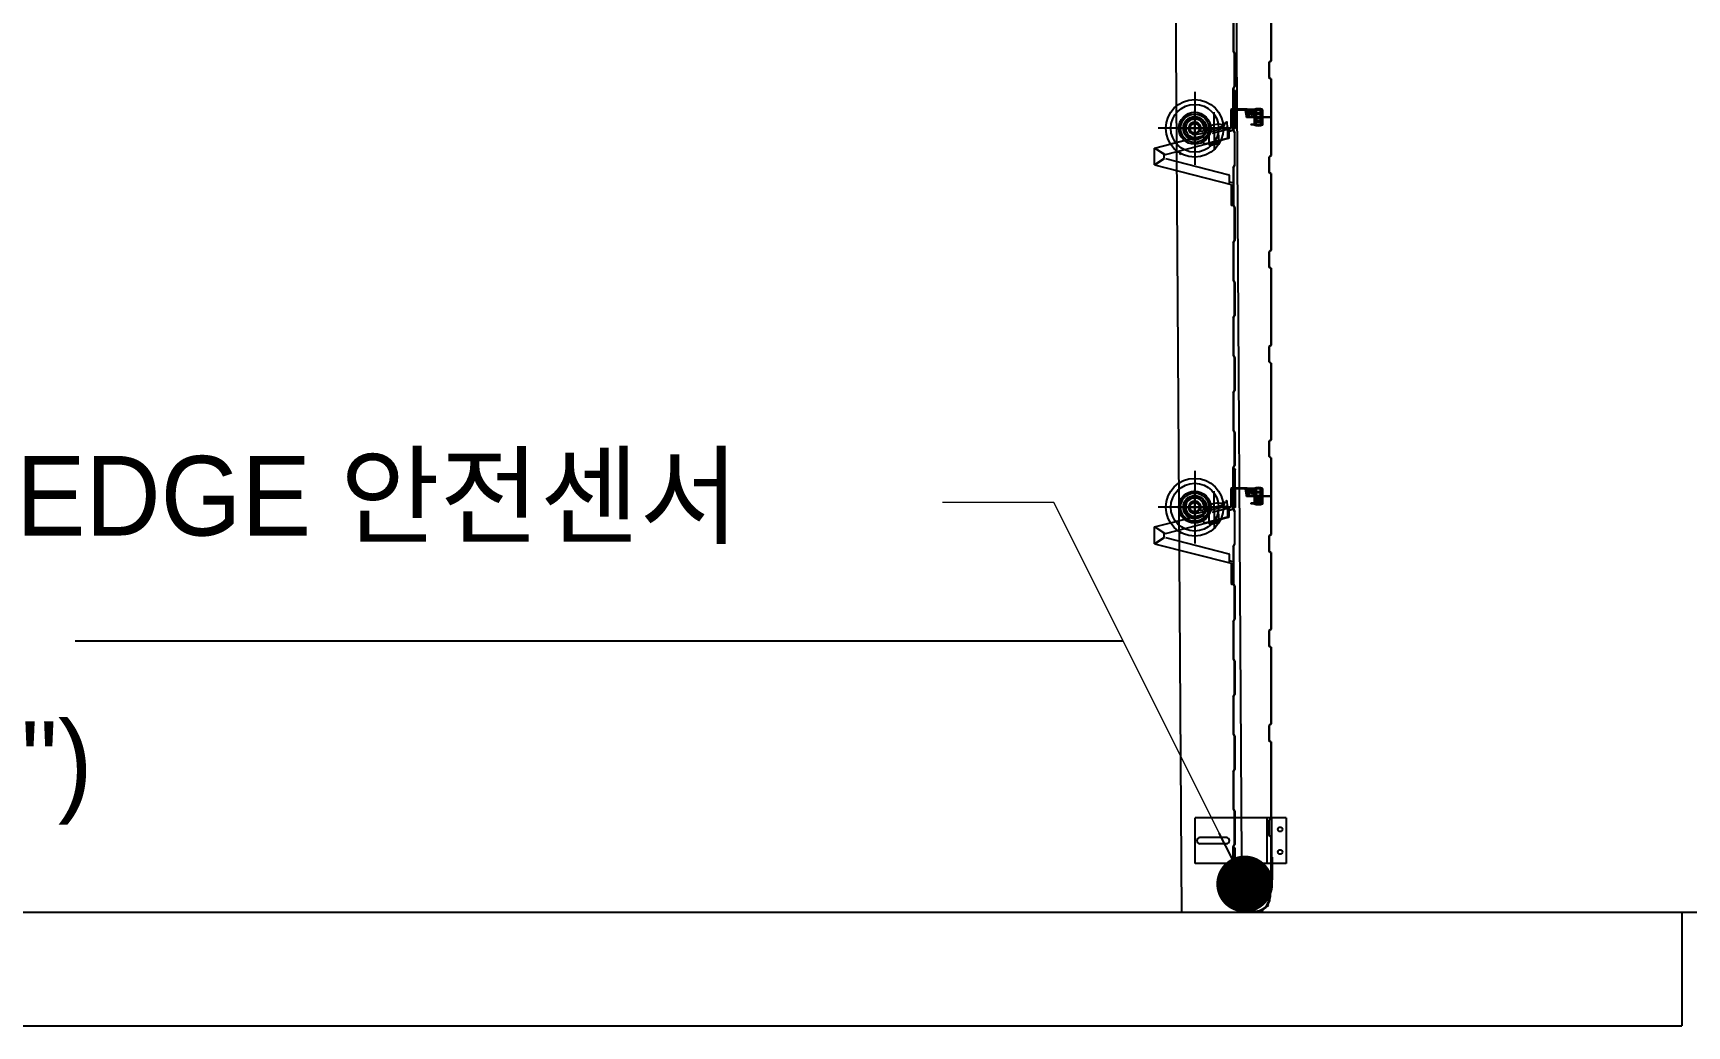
# Model space of a CAD drawing. Header units: millimetres. Extents: x 1448 to 104164, y -19509 to -89.
# Drawn here: x 66429 to 68612, y -10763 to -9453 of the extents above; entities that cross this region are included whole.
import ezdxf

# ---------------------------------------------------------------- set-up
doc = ezdxf.new("R2010")
doc.units = ezdxf.units.MM
doc.header["$LTSCALE"] = 60
doc.header["$MEASUREMENT"] = 0
doc.header["$PDSIZE"] = -10
for name, pattern in [('CEN', [62, 60, -1, 0, -1]), ('CONTIN', [0]), ('HID', [2.5, 1.5, -1])]:
    doc.linetypes.add(name, pattern=pattern)
doc.layers.get('0').update_dxf_attribs({"linetype": 'CONTINUOUS'})
doc.layers.get('Defpoints').update_dxf_attribs({"color": 171, "linetype": 'CONTINUOUS'})
for name, color, linetype in [('(주)하나기공-TEXT', 3, 'CONTINUOUS'), ('1', 1, 'CONTIN'), ('cen', 14, 'CONTINUOUS'), ('CON', 2, 'CONTINUOUS'), ('FIN', 6, 'CONTINUOUS'), ('PANEL', 9, 'CONTINUOUS'), ('WID', 7, 'CONTINUOUS')]:
    doc.layers.add(name, color=color, linetype=linetype)
doc.styles.add('0T-OUT', font='H2GTRE.TTF')
doc.dimstyles.new('MAIN', dxfattribs={"dimtxt": 1.5, "dimasz": 0.5, "dimexe": 1, "dimexo": 2, "dimgap": 1, "dimtad": 1, "dimdec": 0, "dimdsep": 46, "dimlunit": 6, "dimtxsty": '0T-OUT', "dimblk": 'DOT', "dimcen": 2.5, "dimdle": 2, "dimclrd": 256, "dimclre": 256, "dimclrt": 3, "dimadec": 0, "dimazin": 0, "dimtfac": 1, "dimtdec": 0, "dimtix": 1, "dimtmove": 2, "dimatfit": 3, "dimldrblk": 'DOT', "dimfxl": 1, "dimtvp": 1, "dimtolj": 1, "dimtzin": 0, "dimlwd": 0, "dimlwe": 0, "dimarcsym": 0})

# ---------------------------------------------------------------- blocks, each defined once
blk = doc.blocks.new('*X27')
at = {"color": 0}
for p, q in [((112.4, 374.8), (114.5, 376.8)), ((112.4, 374.9), (114.3, 376.8)), ((112.4, 375.1), (114.1, 376.8)), ((112.4, 375.2), (113.9, 376.8)), ((112.4, 375.4), (113.8, 376.8)), ((112.4, 375.6), (113.6, 376.8)), ((112.4, 375.8), (113.4, 376.8)), ((112.4, 376), (113.2, 376.8)), ((112.4, 376.1), (113.1, 376.8)), ((112.4, 376.3), (112.9, 376.8)), ((112.4, 376.5), (112.7, 376.8)), ((112.4, 376.7), (112.5, 376.8)), ((114.4, 374.8), (112.4, 376.8)), ((114.2, 374.8), (112.4, 376.6)), ((114, 374.8), (112.4, 376.4)), ((113.9, 374.8), (112.4, 376.2)), ((113.7, 374.8), (112.4, 376.1)), ((113.5, 374.8), (112.4, 375.9)), ((113.3, 374.8), (112.4, 375.7)), ((113.2, 374.8), (112.4, 375.5)), ((113, 374.8), (112.4, 375.3)), ((112.8, 374.8), (112.4, 375.2)), ((112.6, 374.8), (112.4, 375)), ((112.4, 374.8), (112.4, 374.8)), ((114.6, 374.8), (112.5, 376.8)), ((112.6, 374.8), (114.6, 376.8)), ((114.7, 374.8), (112.7, 376.8)), ((112.8, 374.8), (114.8, 376.8)), ((112.9, 374.8), (115, 376.8)), ((114.9, 374.8), (112.9, 376.8)), ((115.1, 374.8), (113, 376.8)), ((113.1, 374.8), (115.2, 376.8)), ((115.3, 374.8), (113.2, 376.8)), ((113.3, 374.8), (115.3, 376.8)), ((115.4, 374.8), (113.4, 376.8)), ((113.5, 374.8), (115.5, 376.8)), ((115.6, 374.8), (113.6, 376.8)), ((113.7, 374.8), (115.7, 376.8)), ((113.8, 374.8), (115.9, 376.8)), ((115.8, 374.8), (113.8, 376.8)), ((116, 374.8), (113.9, 376.8)), ((114, 374.8), (116.1, 376.8)), ((116.2, 374.8), (114.1, 376.8)), ((114.2, 374.8), (116.2, 376.8)), ((116.3, 374.8), (114.3, 376.8)), ((114.4, 374.8), (116.4, 376.8)), ((114.5, 374.8), (116.6, 376.8)), ((116.5, 374.8), (114.5, 376.8)), ((116.7, 374.8), (114.6, 376.8)), ((114.7, 374.8), (116.8, 376.8)), ((116.9, 374.8), (114.8, 376.8)), ((114.9, 374.8), (116.9, 376.8)), ((117, 374.8), (115, 376.8)), ((115.1, 374.8), (117.1, 376.8)), ((115.2, 374.8), (117.3, 376.8)), ((117.2, 374.8), (115.2, 376.8)), ((117.4, 374.8), (115.3, 376.8)), ((115.4, 374.8), (117.5, 376.8)), ((117.6, 374.8), (115.5, 376.8)), ((115.6, 374.8), (117.6, 376.8)), ((117.7, 374.8), (115.7, 376.8)), ((115.8, 374.8), (117.8, 376.8)), ((117.9, 374.8), (115.9, 376.8)), ((116, 374.8), (118, 376.8)), ((116.1, 374.8), (118.2, 376.8)), ((118.1, 374.8), (116.1, 376.8)), ((118.3, 374.8), (116.2, 376.8)), ((116.3, 374.8), (118.4, 376.8)), ((118.5, 374.8), (116.4, 376.8)), ((116.5, 374.8), (118.5, 376.8)), ((118.6, 374.8), (116.6, 376.8)), ((116.7, 374.8), (118.7, 376.8)), ((116.8, 374.8), (118.9, 376.8)), ((118.8, 374.8), (116.8, 376.8)), ((119, 374.8), (116.9, 376.8)), ((117, 374.8), (119.1, 376.8)), ((119.2, 374.8), (117.1, 376.8)), ((117.2, 374.8), (119.2, 376.8)), ((119.3, 374.8), (117.3, 376.8)), ((117.4, 374.8), (119.4, 376.8)), ((117.5, 374.8), (119.6, 376.8)), ((119.5, 374.8), (117.5, 376.8)), ((119.7, 374.8), (117.6, 376.8)), ((117.7, 374.8), (119.8, 376.8)), ((119.9, 374.8), (117.8, 376.8)), ((117.9, 374.8), (119.9, 376.8)), ((120, 374.8), (118, 376.8)), ((118.1, 374.8), (120.1, 376.8)), ((118.2, 374.8), (120.3, 376.8)), ((120.2, 374.8), (118.2, 376.8)), ((120.4, 374.8), (118.3, 376.8)), ((118.4, 374.8), (120.5, 376.8)), ((120.6, 374.8), (118.5, 376.8)), ((118.6, 374.8), (120.7, 376.8)), ((120.8, 374.8), (118.7, 376.8)), ((118.8, 374.8), (120.8, 376.8)), ((120.9, 374.8), (118.9, 376.8)), ((119, 374.8), (121, 376.8)), ((119.1, 374.8), (121.2, 376.8)), ((121.1, 374.8), (119.1, 376.8)), ((121.3, 374.8), (119.2, 376.8)), ((119.3, 374.8), (121.4, 376.8)), ((121.5, 374.8), (119.4, 376.8)), ((119.5, 374.8), (121.5, 376.8)), ((121.6, 374.8), (119.6, 376.8)), ((119.7, 374.8), (121.7, 376.8)), ((119.8, 374.8), (121.9, 376.8)), ((121.8, 374.8), (119.8, 376.8)), ((122, 374.8), (119.9, 376.8)), ((120, 374.8), (122.1, 376.8)), ((122.2, 374.8), (120.1, 376.8)), ((120.2, 374.8), (122.2, 376.8)), ((122.3, 374.8), (120.3, 376.8)), ((120.4, 374.8), (122.4, 376.8)), ((120.5, 374.8), (122.6, 376.8)), ((122.5, 374.8), (120.5, 376.8)), ((122.7, 374.8), (120.6, 376.8)), ((120.7, 374.8), (122.8, 376.8)), ((122.9, 374.8), (120.8, 376.8)), ((120.9, 374.8), (123, 376.8)), ((123.1, 374.8), (121, 376.8)), ((121.1, 374.8), (123.1, 376.8)), ((123.2, 374.8), (121.2, 376.8)), ((121.3, 374.8), (123.3, 376.8)), ((121.4, 374.8), (123.5, 376.8)), ((123.4, 374.8), (121.4, 376.8)), ((123.6, 374.8), (121.5, 376.8)), ((121.6, 374.8), (123.7, 376.8)), ((123.8, 374.8), (121.7, 376.8)), ((121.8, 374.8), (123.8, 376.8)), ((123.9, 374.8), (121.9, 376.8)), ((122, 374.8), (124, 376.8)), ((122.1, 374.8), (124.2, 376.8)), ((124.1, 374.8), (122.1, 376.8)), ((124.3, 374.8), (122.2, 376.8)), ((122.3, 374.8), (124.4, 376.8)), ((124.5, 374.8), (122.4, 376.8)), ((122.5, 374.8), (124.5, 376.8)), ((124.6, 374.8), (122.6, 376.8)), ((122.7, 374.8), (124.7, 376.8)), ((122.8, 374.8), (124.9, 376.8)), ((124.8, 374.8), (122.8, 376.8)), ((125, 374.8), (122.9, 376.8)), ((123, 374.8), (125.1, 376.8)), ((125.2, 374.8), (123.1, 376.8)), ((123.2, 374.8), (125.2, 376.8)), ((125.3, 374.8), (123.3, 376.8)), ((123.4, 374.8), (125.4, 376.8)), ((125.5, 374.8), (123.5, 376.8)), ((123.6, 374.8), (125.6, 376.8)), ((123.7, 374.8), (125.8, 376.8)), ((125.7, 374.8), (123.7, 376.8)), ((125.9, 374.8), (123.8, 376.8)), ((123.9, 374.8), (126, 376.8)), ((126.1, 374.8), (124, 376.8)), ((124.1, 374.8), (126.1, 376.8)), ((126.2, 374.8), (124.2, 376.8)), ((124.3, 374.8), (126.3, 376.8)), ((124.4, 374.8), (126.5, 376.8)), ((126.4, 374.8), (124.4, 376.8)), ((126.6, 374.8), (124.5, 376.8)), ((124.6, 374.8), (126.7, 376.8)), ((126.8, 374.8), (124.7, 376.8)), ((124.8, 374.8), (126.8, 376.8)), ((126.9, 374.8), (124.9, 376.8)), ((125, 374.8), (127, 376.8)), ((125.1, 374.8), (127.2, 376.8)), ((127.1, 374.8), (125.1, 376.8)), ((127.3, 374.8), (125.2, 376.8)), ((125.3, 374.8), (127.4, 376.8)), ((127.5, 374.8), (125.4, 376.8)), ((125.5, 374.8), (127.5, 376.8)), ((127.6, 374.8), (125.6, 376.8)), ((125.7, 374.8), (127.7, 376.8)), ((127.8, 374.8), (125.8, 376.8)), ((125.9, 374.8), (127.9, 376.8)), ((126, 374.8), (128.1, 376.8)), ((128, 374.8), (126, 376.8)), ((128.2, 374.8), (126.1, 376.8)), ((126.2, 374.8), (128.3, 376.8)), ((128.4, 374.8), (126.3, 376.8)), ((126.4, 374.8), (128.4, 376.8)), ((128.5, 374.8), (126.5, 376.8)), ((126.6, 374.8), (128.6, 376.8)), ((126.7, 374.8), (128.8, 376.8)), ((128.7, 374.8), (126.7, 376.8)), ((128.9, 374.8), (126.8, 376.8)), ((126.9, 374.8), (129, 376.8)), ((129.1, 374.8), (127, 376.8)), ((127.1, 374.8), (129.1, 376.8)), ((129.2, 374.8), (127.2, 376.8)), ((127.3, 374.8), (129.3, 376.8)), ((127.4, 374.8), (129.5, 376.8)), ((129.4, 374.8), (127.4, 376.8)), ((129.6, 374.8), (127.5, 376.8)), ((127.6, 374.8), (129.7, 376.8)), ((129.8, 374.8), (127.7, 376.8)), ((127.8, 374.8), (129.8, 376.8)), ((129.9, 374.8), (127.9, 376.8)), ((128, 374.8), (130, 376.8)), ((128.1, 374.8), (130.2, 376.8)), ((130.1, 374.8), (128.1, 376.8)), ((130.3, 374.8), (128.2, 376.8)), ((128.3, 374.8), (130.4, 376.8)), ((130.5, 374.8), (128.4, 376.8)), ((128.5, 374.8), (130.6, 376.8)), ((130.7, 374.8), (128.6, 376.8)), ((128.7, 374.8), (130.7, 376.8)), ((130.8, 374.8), (128.8, 376.8)), ((128.9, 374.8), (130.9, 376.8)), ((129, 374.8), (131.1, 376.8)), ((131, 374.8), (129, 376.8)), ((131.2, 374.8), (129.1, 376.8)), ((129.2, 374.8), (131.3, 376.8)), ((131.4, 374.8), (129.3, 376.8)), ((129.4, 374.8), (131.4, 376.8)), ((131.5, 374.8), (129.5, 376.8)), ((129.6, 374.8), (131.6, 376.8)), ((129.7, 374.8), (131.8, 376.8)), ((131.7, 374.8), (129.7, 376.8)), ((131.9, 374.8), (129.8, 376.8)), ((129.9, 374.8), (132, 376.8)), ((132.1, 374.8), (130, 376.8)), ((130.1, 374.8), (132.1, 376.8)), ((132.2, 374.8), (130.2, 376.8)), ((130.3, 374.8), (132.3, 376.8)), ((130.4, 374.8), (132.5, 376.8)), ((132.4, 374.8), (130.4, 376.8)), ((132.6, 374.8), (130.5, 376.8)), ((130.6, 374.8), (132.7, 376.8)), ((132.8, 374.8), (130.7, 376.8)), ((130.8, 374.8), (132.9, 376.8)), ((133, 374.8), (130.9, 376.8)), ((131, 374.8), (133, 376.8)), ((133.1, 374.8), (131.1, 376.8)), ((131.2, 374.8), (133.2, 376.8)), ((131.3, 374.8), (133.4, 376.8)), ((133.3, 374.8), (131.3, 376.8)), ((133.5, 374.8), (131.4, 376.8)), ((131.5, 374.8), (133.6, 376.8)), ((133.7, 374.8), (131.6, 376.8)), ((131.7, 374.8), (133.7, 376.8)), ((133.8, 374.8), (131.8, 376.8)), ((131.9, 374.8), (133.9, 376.8)), ((132, 374.8), (134.1, 376.8)), ((134, 374.8), (132, 376.8)), ((134.2, 374.8), (132.1, 376.8)), ((132.2, 374.8), (134.3, 376.8)), ((134.4, 374.8), (132.3, 376.8)), ((132.4, 374.8), (134.4, 376.8)), ((134.5, 374.8), (132.5, 376.8)), ((132.6, 374.8), (134.6, 376.8)), ((132.7, 374.8), (134.8, 376.8)), ((134.7, 374.8), (132.7, 376.8)), ((134.9, 374.8), (132.8, 376.8)), ((132.9, 374.8), (135, 376.8)), ((135.1, 374.8), (133, 376.8)), ((133.1, 374.8), (135.1, 376.8)), ((135.2, 374.8), (133.2, 376.8)), ((133.3, 374.8), (135.3, 376.8)), ((135.4, 374.8), (133.4, 376.8)), ((133.5, 374.8), (135.5, 376.8)), ((133.6, 374.8), (135.7, 376.8)), ((135.6, 374.8), (133.6, 376.8)), ((135.8, 374.8), (133.7, 376.8)), ((133.8, 374.8), (135.9, 376.8)), ((136, 374.8), (133.9, 376.8)), ((134, 374.8), (136, 376.8)), ((136.1, 374.8), (134.1, 376.8)), ((134.2, 374.8), (136.2, 376.8)), ((134.3, 374.8), (136.4, 376.8)), ((136.3, 374.8), (134.3, 376.8)), ((136.5, 374.8), (134.4, 376.8)), ((134.5, 374.8), (136.6, 376.8)), ((136.7, 374.8), (134.6, 376.8)), ((134.7, 374.8), (136.7, 376.8)), ((136.8, 374.8), (134.8, 376.8)), ((134.9, 374.8), (136.9, 376.8)), ((136.9, 374.9), (135, 376.8)), ((135, 374.8), (136.9, 376.6)), ((136.9, 375.1), (135.1, 376.8)), ((135.2, 374.8), (136.9, 376.4)), ((136.9, 375.2), (135.3, 376.8)), ((135.4, 374.8), (136.9, 376.2)), ((136.9, 375.4), (135.5, 376.8)), ((135.6, 374.8), (136.9, 376.1)), ((136.9, 375.6), (135.7, 376.8)), ((135.8, 374.8), (136.9, 375.9)), ((136.9, 375.8), (135.9, 376.8)), ((135.9, 374.8), (136.9, 375.7)), ((136.9, 375.9), (136, 376.8)), ((136.1, 374.8), (136.9, 375.5)), ((136.9, 376.1), (136.2, 376.8)), ((136.3, 374.8), (136.9, 375.4)), ((136.9, 376.3), (136.4, 376.8)), ((136.5, 374.8), (136.9, 375.2)), ((136.9, 376.5), (136.6, 376.8)), ((136.6, 374.8), (136.9, 375)), ((136.9, 376.7), (136.7, 376.8)), ((136.8, 374.8), (136.9, 374.8))]:
    blk.add_line(p, q, dxfattribs=at)
blk = doc.blocks.new('*X26')
at = {"color": 0}
for p, q in [((586.9, 374.9), (588.8, 376.8)), ((586.9, 375.1), (588.6, 376.8)), ((586.9, 375.3), (588.4, 376.8)), ((586.9, 375.5), (588.2, 376.8)), ((586.9, 375.6), (588.1, 376.8)), ((586.9, 375.8), (587.9, 376.8)), ((586.9, 376), (587.7, 376.8)), ((586.9, 376.2), (587.5, 376.8)), ((586.9, 376.3), (587.3, 376.8)), ((586.9, 376.5), (587.2, 376.8)), ((586.9, 376.7), (587, 376.8)), ((588.9, 374.8), (586.9, 376.7)), ((588.7, 374.8), (586.9, 376.6)), ((588.5, 374.8), (586.9, 376.4)), ((588.3, 374.8), (586.9, 376.2)), ((588.2, 374.8), (586.9, 376)), ((588, 374.8), (586.9, 375.8)), ((587.8, 374.8), (586.9, 375.7)), ((587.6, 374.8), (586.9, 375.5)), ((587.4, 374.8), (586.9, 375.3)), ((587.3, 374.8), (586.9, 375.1)), ((587.1, 374.8), (586.9, 375)), ((586.9, 374.8), (586.9, 374.8)), ((589, 374.8), (587, 376.8)), ((587.1, 374.8), (589.1, 376.8)), ((587.2, 374.8), (589.3, 376.8)), ((589.2, 374.8), (587.2, 376.8)), ((589.4, 374.8), (587.3, 376.8)), ((587.4, 374.8), (589.5, 376.8)), ((589.6, 374.8), (587.5, 376.8)), ((587.6, 374.8), (589.6, 376.8)), ((589.7, 374.8), (587.7, 376.8)), ((587.8, 374.8), (589.8, 376.8)), ((587.9, 374.8), (590, 376.8)), ((589.9, 374.8), (587.9, 376.8)), ((590.1, 374.8), (588, 376.8)), ((588.1, 374.8), (590.2, 376.8)), ((590.3, 374.8), (588.2, 376.8)), ((588.3, 374.8), (590.3, 376.8)), ((590.4, 374.8), (588.4, 376.8)), ((588.5, 374.8), (590.5, 376.8)), ((590.6, 374.8), (588.6, 376.8)), ((588.7, 374.8), (590.7, 376.8)), ((588.8, 374.8), (590.9, 376.8)), ((590.8, 374.8), (588.8, 376.8)), ((591, 374.8), (588.9, 376.8)), ((589, 374.8), (591.1, 376.8)), ((591.2, 374.8), (589.1, 376.8)), ((589.2, 374.8), (591.2, 376.8)), ((591.3, 374.8), (589.3, 376.8)), ((589.4, 374.8), (591.4, 376.8)), ((589.5, 374.8), (591.6, 376.8)), ((591.5, 374.8), (589.5, 376.8)), ((591.7, 374.8), (589.6, 376.8)), ((589.7, 374.8), (591.8, 376.8)), ((591.9, 374.8), (589.8, 376.8)), ((589.9, 374.8), (591.9, 376.8)), ((592, 374.8), (590, 376.8)), ((590.1, 374.8), (592.1, 376.8)), ((590.2, 374.8), (592.3, 376.8)), ((592.2, 374.8), (590.2, 376.8)), ((592.4, 374.8), (590.3, 376.8)), ((590.4, 374.8), (592.5, 376.8)), ((592.6, 374.8), (590.5, 376.8)), ((590.6, 374.8), (592.6, 376.8)), ((592.7, 374.8), (590.7, 376.8)), ((590.8, 374.8), (592.8, 376.8)), ((592.9, 374.8), (590.9, 376.8)), ((591, 374.8), (593, 376.8)), ((591.1, 374.8), (593.2, 376.8)), ((593.1, 374.8), (591.1, 376.8)), ((593.3, 374.8), (591.2, 376.8)), ((591.3, 374.8), (593.4, 376.8)), ((593.5, 374.8), (591.4, 376.8)), ((591.5, 374.8), (593.5, 376.8)), ((593.6, 374.8), (591.6, 376.8)), ((591.7, 374.8), (593.7, 376.8)), ((591.8, 374.8), (593.9, 376.8)), ((593.8, 374.8), (591.8, 376.8)), ((594, 374.8), (591.9, 376.8)), ((592, 374.8), (594.1, 376.8)), ((594.2, 374.8), (592.1, 376.8)), ((592.2, 374.8), (594.2, 376.8)), ((594.3, 374.8), (592.3, 376.8)), ((592.4, 374.8), (594.4, 376.8)), ((592.5, 374.8), (594.6, 376.8)), ((594.5, 374.8), (592.5, 376.8)), ((594.7, 374.8), (592.6, 376.8)), ((592.7, 374.8), (594.8, 376.8)), ((594.9, 374.8), (592.8, 376.8)), ((592.9, 374.8), (594.9, 376.8)), ((595, 374.8), (593, 376.8)), ((593.1, 374.8), (595.1, 376.8)), ((593.2, 374.8), (595.3, 376.8)), ((595.2, 374.8), (593.2, 376.8)), ((595.4, 374.8), (593.3, 376.8)), ((593.4, 374.8), (595.5, 376.8)), ((595.6, 374.8), (593.5, 376.8)), ((593.6, 374.8), (595.7, 376.8)), ((595.8, 374.8), (593.7, 376.8)), ((593.8, 374.8), (595.8, 376.8)), ((595.9, 374.8), (593.9, 376.8)), ((594, 374.8), (596, 376.8)), ((594.1, 374.8), (596.2, 376.8)), ((596.1, 374.8), (594.1, 376.8)), ((596.3, 374.8), (594.2, 376.8)), ((594.3, 374.8), (596.4, 376.8)), ((596.5, 374.8), (594.4, 376.8)), ((594.5, 374.8), (596.5, 376.8)), ((596.6, 374.8), (594.6, 376.8)), ((594.7, 374.8), (596.7, 376.8)), ((594.8, 374.8), (596.9, 376.8)), ((596.8, 374.8), (594.8, 376.8)), ((597, 374.8), (594.9, 376.8)), ((595, 374.8), (597.1, 376.8)), ((597.2, 374.8), (595.1, 376.8)), ((595.2, 374.8), (597.2, 376.8)), ((597.3, 374.8), (595.3, 376.8)), ((595.4, 374.8), (597.4, 376.8)), ((595.5, 374.8), (597.6, 376.8)), ((597.5, 374.8), (595.5, 376.8)), ((597.7, 374.8), (595.6, 376.8)), ((595.7, 374.8), (597.8, 376.8)), ((597.9, 374.8), (595.8, 376.8)), ((595.9, 374.8), (598, 376.8)), ((598, 374.8), (596, 376.8)), ((596.1, 374.8), (598.1, 376.8)), ((598.2, 374.8), (596.2, 376.8)), ((596.3, 374.8), (598.3, 376.8)), ((596.4, 374.8), (598.5, 376.8)), ((598.4, 374.8), (596.4, 376.8)), ((598.6, 374.8), (596.5, 376.8)), ((596.6, 374.8), (598.7, 376.8)), ((598.8, 374.8), (596.7, 376.8)), ((596.8, 374.8), (598.8, 376.8)), ((598.9, 374.8), (596.9, 376.8)), ((597, 374.8), (599, 376.8)), ((597.1, 374.8), (599.2, 376.8)), ((599.1, 374.8), (597.1, 376.8)), ((599.3, 374.8), (597.2, 376.8)), ((597.3, 374.8), (599.4, 376.8)), ((599.5, 374.8), (597.4, 376.8)), ((597.5, 374.8), (599.5, 376.8)), ((599.6, 374.8), (597.6, 376.8)), ((597.7, 374.8), (599.7, 376.8)), ((597.8, 374.8), (599.9, 376.8)), ((599.8, 374.8), (597.8, 376.8)), ((600, 374.8), (597.9, 376.8)), ((598, 374.8), (600.1, 376.8)), ((600.2, 374.8), (598.1, 376.8)), ((598.2, 374.8), (600.2, 376.8)), ((600.3, 374.8), (598.3, 376.8)), ((598.4, 374.8), (600.4, 376.8)), ((600.5, 374.8), (598.5, 376.8)), ((598.6, 374.8), (600.6, 376.8)), ((598.7, 374.8), (600.8, 376.8)), ((600.7, 374.8), (598.7, 376.8)), ((600.9, 374.8), (598.8, 376.8)), ((598.9, 374.8), (601, 376.8)), ((601.1, 374.8), (599, 376.8)), ((599.1, 374.8), (601.1, 376.8)), ((601.2, 374.8), (599.2, 376.8)), ((599.3, 374.8), (601.3, 376.8)), ((599.4, 374.8), (601.5, 376.8)), ((601.4, 374.8), (599.4, 376.8)), ((601.6, 374.8), (599.5, 376.8)), ((599.6, 374.8), (601.7, 376.8)), ((601.8, 374.8), (599.7, 376.8)), ((599.8, 374.8), (601.8, 376.8)), ((601.9, 374.8), (599.9, 376.8)), ((600, 374.8), (602, 376.8)), ((600.1, 374.8), (602.2, 376.8)), ((602.1, 374.8), (600.1, 376.8)), ((602.3, 374.8), (600.2, 376.8)), ((600.3, 374.8), (602.4, 376.8)), ((602.5, 374.8), (600.4, 376.8)), ((600.5, 374.8), (602.5, 376.8)), ((602.6, 374.8), (600.6, 376.8)), ((600.7, 374.8), (602.7, 376.8)), ((600.8, 374.8), (602.9, 376.8)), ((602.8, 374.8), (600.8, 376.8)), ((603, 374.8), (600.9, 376.8)), ((601, 374.8), (603.1, 376.8)), ((603.2, 374.8), (601.1, 376.8)), ((601.2, 374.8), (603.3, 376.8)), ((603.4, 374.8), (601.3, 376.8)), ((601.4, 374.8), (603.4, 376.8)), ((603.5, 374.8), (601.5, 376.8)), ((601.6, 374.8), (603.6, 376.8)), ((601.7, 374.8), (603.8, 376.8)), ((603.7, 374.8), (601.7, 376.8)), ((603.9, 374.8), (601.8, 376.8)), ((601.9, 374.8), (604, 376.8)), ((604.1, 374.8), (602, 376.8)), ((602.1, 374.8), (604.1, 376.8)), ((604.2, 374.8), (602.2, 376.8)), ((602.3, 374.8), (604.3, 376.8)), ((602.4, 374.8), (604.5, 376.8)), ((604.4, 374.8), (602.4, 376.8)), ((604.6, 374.8), (602.5, 376.8)), ((602.6, 374.8), (604.7, 376.8)), ((604.8, 374.8), (602.7, 376.8)), ((602.8, 374.8), (604.8, 376.8)), ((604.9, 374.8), (602.9, 376.8)), ((603, 374.8), (605, 376.8)), ((603.1, 374.8), (605.2, 376.8)), ((605.1, 374.8), (603.1, 376.8)), ((605.3, 374.8), (603.2, 376.8)), ((603.3, 374.8), (605.4, 376.8)), ((605.5, 374.8), (603.4, 376.8)), ((603.5, 374.8), (605.6, 376.8)), ((605.7, 374.8), (603.6, 376.8)), ((603.7, 374.8), (605.7, 376.8)), ((605.8, 374.8), (603.8, 376.8)), ((603.9, 374.8), (605.9, 376.8)), ((604, 374.8), (606.1, 376.8)), ((606, 374.8), (604, 376.8)), ((606.2, 374.8), (604.1, 376.8)), ((604.2, 374.8), (606.3, 376.8)), ((606.4, 374.8), (604.3, 376.8)), ((604.4, 374.8), (606.4, 376.8)), ((606.5, 374.8), (604.5, 376.8)), ((604.6, 374.8), (606.6, 376.8)), ((604.7, 374.8), (606.8, 376.8)), ((606.7, 374.8), (604.7, 376.8)), ((606.9, 374.8), (604.8, 376.8)), ((604.9, 374.8), (607, 376.8)), ((607.1, 374.8), (605, 376.8)), ((605.1, 374.8), (607.1, 376.8)), ((607.2, 374.8), (605.2, 376.8)), ((605.3, 374.8), (607.3, 376.8)), ((605.4, 374.8), (607.5, 376.8)), ((607.4, 374.8), (605.4, 376.8)), ((607.6, 374.8), (605.5, 376.8)), ((605.6, 374.8), (607.7, 376.8)), ((607.8, 374.8), (605.7, 376.8)), ((605.8, 374.8), (607.8, 376.8)), ((607.9, 374.8), (605.9, 376.8)), ((606, 374.8), (608, 376.8)), ((608.1, 374.8), (606.1, 376.8)), ((606.2, 374.8), (608.2, 376.8)), ((606.3, 374.8), (608.4, 376.8)), ((608.3, 374.8), (606.3, 376.8)), ((608.5, 374.8), (606.4, 376.8)), ((606.5, 374.8), (608.6, 376.8)), ((608.7, 374.8), (606.6, 376.8)), ((606.7, 374.8), (608.7, 376.8)), ((608.8, 374.8), (606.8, 376.8)), ((606.9, 374.8), (608.9, 376.8)), ((607, 374.8), (609.1, 376.8)), ((609, 374.8), (607, 376.8)), ((609.2, 374.8), (607.1, 376.8)), ((607.2, 374.8), (609.3, 376.8)), ((609.4, 374.8), (607.3, 376.8)), ((607.4, 374.8), (609.4, 376.8)), ((609.5, 374.8), (607.5, 376.8)), ((607.6, 374.8), (609.6, 376.8)), ((607.7, 374.8), (609.8, 376.8)), ((609.7, 374.8), (607.7, 376.8)), ((609.9, 374.8), (607.8, 376.8)), ((607.9, 374.8), (610, 376.8)), ((610.1, 374.8), (608, 376.8)), ((608.1, 374.8), (610.1, 376.8)), ((610.2, 374.8), (608.2, 376.8)), ((608.3, 374.8), (610.3, 376.8)), ((610.4, 374.8), (608.4, 376.8)), ((608.5, 374.8), (610.5, 376.8)), ((608.6, 374.8), (610.7, 376.8)), ((610.6, 374.8), (608.6, 376.8)), ((610.8, 374.8), (608.7, 376.8)), ((608.8, 374.8), (610.9, 376.8)), ((611, 374.8), (608.9, 376.8)), ((609, 374.8), (611, 376.8)), ((611.1, 374.8), (609.1, 376.8)), ((609.2, 374.8), (611.2, 376.8)), ((611.3, 374.8), (609.3, 376.8)), ((611.4, 374.9), (609.4, 376.8)), ((609.5, 374.8), (611.4, 376.6)), ((611.4, 375), (609.6, 376.8)), ((609.7, 374.8), (611.4, 376.4)), ((611.4, 375.2), (609.8, 376.8)), ((609.9, 374.8), (611.4, 376.3)), ((611.4, 375.4), (610, 376.8)), ((610, 374.8), (611.4, 376.1)), ((611.4, 375.6), (610.1, 376.8)), ((610.2, 374.8), (611.4, 375.9)), ((611.4, 375.7), (610.3, 376.8)), ((610.4, 374.8), (611.4, 375.7)), ((611.4, 375.9), (610.5, 376.8)), ((610.6, 374.8), (611.4, 375.6)), ((611.4, 376.1), (610.7, 376.8)), ((610.7, 374.8), (611.4, 375.4)), ((611.4, 376.3), (610.8, 376.8)), ((610.9, 374.8), (611.4, 375.2)), ((611.4, 376.4), (611, 376.8)), ((611.1, 374.8), (611.4, 375)), ((611.4, 376.6), (611.2, 376.8)), ((611.3, 374.8), (611.4, 374.9))]:
    blk.add_line(p, q, dxfattribs=at)
blk = doc.blocks.new('OHD-550-S')
at = {"ltscale": 0.3}
h = blk.add_hatch(color=256, dxfattribs=at)
h.paths.add_polyline_path([(-7.8, -10), (-7.3, -10), (-7.3, -10.5, -0.183952), (-18.3, -10.5), (-18.3, -10), (-17.8, -10), (-17.8, 0), (-18.3, 0, -0.183952), (-7.3, 0), (-7.8, 0)])
h.paths.add_polyline_path([(-9.8, -4), (-9.8, -1.5, 0.353166), (-10, -1.3, 0.106822), (-15.7, -1.3, 0.353165), (-15.8, -1.5), (-15.8, -4, 0.414214), (-15.6, -4.2), (-10, -4.2, 0.414214)], flags=16)
h.paths.add_polyline_path([(-10, -6.2), (-15.6, -6.2, 0.414214), (-15.8, -6.4), (-15.8, -9, 0.353167), (-15.7, -9.2, 0.106822), (-10, -9.2, 0.353167), (-9.8, -9), (-9.8, -6.4, 0.414214)], flags=16)
h = blk.add_hatch(color=256, dxfattribs=at)
h.paths.add_polyline_path([(-7.8, -500), (-7.3, -500, -0.183952), (-18.3, -500), (-17.8, -500), (-17.8, -490), (-18.3, -490), (-18.3, -489.5, -0.183952), (-7.3, -489.5), (-7.3, -490), (-7.8, -490)])
h.paths.add_polyline_path([(-9.8, -495.9, 0.414214), (-10, -495.8), (-15.6, -495.8, 0.414214), (-15.8, -495.9), (-15.8, -498.5, 0.353166), (-15.7, -498.7, 0.106822), (-10, -498.7, 0.353167), (-9.8, -498.5)], flags=16)
h.paths.add_polyline_path([(-9.8, -493.5), (-9.8, -491, 0.353166), (-10, -490.8, 0.106822), (-15.7, -490.8, 0.353167), (-15.8, -491), (-15.8, -493.5, 0.414214), (-15.6, -493.8), (-10, -493.8, 0.414214)], flags=16)
h = blk.add_hatch(color=256, dxfattribs=at)
h.paths.add_polyline_path([(-4.5, -491), (-3.6, -490.9), (1.6, -491.4, -0.151824), (3.1, -492.7, -0.386669), (2.9, -496.4, -0.178134), (1.2, -496.4, -0.298755), (0.8, -492.4, 0.584984), (0.6, -492), (-2.2, -491.8, 0.709673), (-2.3, -492, -1.396457), (-7.3, -494.2), (-7.3, -493.7, -0.389014)])
h.paths.add_polyline_path([(1.6, -495.9, -0.329487), (1.6, -492.2, -0.09197), (2.6, -493, -0.386814), (2.5, -495.9, -0.102245)], flags=16)
for p, q in [((-17.8, -10), (-17.8, 0)), ((-17.8, 0), (-17.8, -10)), ((-17.8, 0), (-17.8, -10)), ((-17.8, -10), (-17.8, 0)), ((-7.8, -10), (-7.8, 0)), ((-7.8, 0), (-7.8, -10)), ((-7.8, 0), (-7.8, -10)), ((-7.8, -10), (-7.8, 0)), ((17.6, 9.5), (17.6, -15)), ((-17.8, -10), (-18.3, -10)), ((-17.8, -8), (-17.8, -2)), ((-7.8, -8), (-7.8, -2)), ((17.6, -15), (19.7, -15)), ((-29.8, -500), (-29.8, -468.8)), ((17.6, -489), (17.6, -464.5)), ((17.6, -464.5), (19.7, -464.5)), ((-18.3, -499.5), (-18.3, -490)), ((-17.8, -490), (-18.3, -490)), ((-17.8, -490), (-18.3, -490)), ((-17.8, -490), (-17.8, -500)), ((-17.8, -499), (-17.8, -490)), ((-17.8, -490), (-17.8, -499)), ((-17.8, -490), (-17.8, -499)), ((-17.8, -499), (-17.8, -490)), ((-17.8, -498), (-17.8, -492)), ((-7.8, -500), (-7.8, -490)), ((-7.8, -498), (-7.8, -492))]:
    blk.add_line(p, q)
at = {"layer": 'Defpoints', "color": 0, "linetype": 'ByBlock'}
for p in [(20.2, -170), (22.2, -170)]:
    blk.add_point(p, dxfattribs=at)
at = {"layer": 'PANEL'}
for p, q in [((-29.8, 0), (-29.8, -50.6)), ((-29.8, 0), (-17.8, 0)), ((-7.8, 0), (2.2, 0)), ((4.2, 10), (2.2, 0)), ((4.6, 9.5), (2.6, -0.5)), ((4.2, 10), (20.2, 10)), ((4.6, 9.5), (19.7, 9.5)), ((19.7, 9.5), (19.7, -17.2)), ((20.2, 10), (20.2, -17.5)), ((-29.3, -0.5), (-29.3, -50.2)), ((-29.3, -0.5), (-18.3, -0.5)), ((-18.3, -0.5), (-18.3, -10)), ((-7.8, -10), (-2.8, -10)), ((-7.3, -0.5), (2.6, -0.5)), ((-7.3, -0.5), (-7.3, -9.5)), ((-7.3, -9.5), (-2.8, -9.5)), ((-2.8, -9.5), (-2.8, -10)), ((19.7, -17.2), (18.2, -20.4)), ((18.2, -63.6), (18.2, -20.4)), ((20.2, -17.6), (18.7, -20.8)), ((18.7, -20.8), (18.7, -63.2)), ((-29.8, -50.6), (-27.3, -52.8)), ((-29.3, -50.2), (-26.8, -52.5)), ((-27.3, -52.8), (-27.3, -72.2)), ((-26.8, -52.5), (-26.8, -72.5)), ((19.7, -67.1), (18.2, -63.6)), ((20.2, -66.8), (18.7, -63.2)), ((-29.8, -74.4), (-27.3, -72.2)), ((-29.8, -74.4), (-29.8, -175.6)), ((-29.3, -74.8), (-26.8, -72.5)), ((-29.3, -74.8), (-29.3, -175.2)), ((19.7, -67.1), (19.7, -115.9)), ((20.2, -66.8), (20.2, -116.2)), ((19.7, -115.9), (18.2, -119.4)), ((18.2, -119.4), (18.2, -162.6)), ((20.2, -116.2), (18.7, -119.8)), ((18.7, -162.2), (18.7, -119.8)), ((19.7, -166.1), (18.2, -162.6)), ((20.2, -165.8), (18.7, -162.2)), ((19.7, -166.1), (19.7, -214.9)), ((20.2, -165.8), (20.2, -215.2)), ((-29.8, -175.6), (-27.3, -177.8)), ((-29.3, -175.2), (-26.8, -177.5)), ((-27.3, -177.8), (-27.3, -197.2)), ((-26.8, -177.5), (-26.8, -197.5)), ((-29.8, -199.4), (-27.3, -197.2)), ((-29.8, -199.4), (-29.8, -300.6)), ((-29.3, -199.8), (-26.8, -197.5)), ((-29.3, -199.8), (-29.3, -300.2)), ((19.7, -214.9), (18.2, -218.4)), ((20.2, -215.2), (18.7, -218.8)), ((18.2, -218.4), (18.2, -261.6)), ((18.7, -261.2), (18.7, -218.8)), ((19.7, -265.1), (18.2, -261.6)), ((20.2, -264.8), (18.7, -261.2)), ((19.7, -265.1), (19.7, -313.9)), ((20.2, -264.8), (20.2, -314.2)), ((-29.8, -300.6), (-27.3, -302.8)), ((-29.3, -300.2), (-26.8, -302.5)), ((-27.3, -302.8), (-27.3, -322.2)), ((-26.8, -302.5), (-26.8, -322.5)), ((-29.8, -324.4), (-27.3, -322.2)), ((-29.8, -324.4), (-29.8, -425.6)), ((-29.3, -324.8), (-26.8, -322.5)), ((-29.3, -324.8), (-29.3, -425.2)), ((19.7, -313.9), (18.2, -317.4)), ((18.2, -317.4), (18.2, -360.6)), ((20.2, -314.2), (18.7, -317.8)), ((18.7, -360.2), (18.7, -317.8)), ((19.7, -364.1), (18.2, -360.6)), ((20.2, -363.8), (18.7, -360.2)), ((19.7, -364.1), (19.7, -412.9)), ((20.2, -363.8), (20.2, -413.2)), ((19.7, -412.9), (18.2, -416.4)), ((20.2, -413.2), (18.7, -416.8)), ((-29.8, -425.6), (-27.3, -427.8)), ((-29.3, -425.2), (-26.8, -427.5)), ((-27.3, -427.8), (-27.3, -447.2)), ((-26.8, -427.5), (-26.8, -447.5)), ((18.2, -416.4), (18.2, -459.6)), ((18.7, -459.2), (18.7, -416.8)), ((-29.8, -449.4), (-27.3, -447.2)), ((-29.8, -449.4), (-29.8, -500)), ((-29.3, -449.8), (-26.8, -447.5)), ((-29.3, -449.8), (-29.3, -499.5)), ((19.7, -463.1), (18.2, -459.6)), ((20.2, -462.8), (18.7, -459.2)), ((19.7, -489), (19.7, -462.6)), ((20.2, -489.5), (20.2, -462.8)), ((-17.8, -500), (-29.8, -500)), ((-18.3, -499.5), (-29.3, -499.5)), ((-18.3, -490.5), (-18.3, -499)), ((-18.3, -500), (-18.3, -499.5)), ((-7.8, -490), (1.2, -490)), ((-7.8, -500), (-1.2, -500)), ((-7.3, -499.5), (-7.3, -490.5)), ((-7.3, -490.5), (1.2, -490.5)), ((-7.3, -499.5), (-1.7, -499.5)), ((-2, -495.5), (-1.5, -496)), ((1.2, -490), (2.2, -489)), ((1.2, -490.5), (2.2, -489.5)), ((19.7, -489), (2.2, -489)), ((20.2, -489.5), (2.2, -489.5))]:
    blk.add_line(p, q, dxfattribs=at)
blk.add_lwpolyline([(-0.3, -495.4, -0.221108), (-0.7, -498.5, -0.414214), (-1.7, -499.5)], format="xyb", dxfattribs=at)
for centre, radius, start, end in [((0.8, -497.8), 3.6, 115.3904, 141.0103), ((0, -497.1), 1.9, 112.645, 142.9468), ((-1.2, -499), 1, 270, 0), ((-0.4, -494.8), 0.4, 42.9763, 132.7516), ((-0.5, -495.5), 0.25, 22.5673, 154.4616), ((-4.8, -496.7), 5.15, 334.0173, 25.3584)]:
    blk.add_arc(centre, radius, start, end, dxfattribs=at)
at = {"layer": 'WID'}
for p, q in [((-18.3, -10), (-18.3, -10.5)), ((-7.3, -10.5), (-7.3, -10)), ((-18.3, -490), (-18.3, -489.5)), ((-7.3, -489.5), (-7.3, -490)), ((-3.6, -490.9), (-4.5, -491))]:
    blk.add_line(p, q, dxfattribs=at)
at = {"layer": 'WID', "color": 4}
for p, q in [((-3.6, -490.9), (1.6, -491.4)), ((-2.2, -491.8), (0.6, -492))]:
    blk.add_line(p, q, dxfattribs=at)
at = {"layer": 'WID'}
for points in [[(-10, -4.2, 0.414214), (-9.8, -4), (-9.8, -1.5, 0.353163), (-10, -1.3, 0.106823), (-15.7, -1.3, 0.353163), (-15.8, -1.5), (-15.8, -4, 0.414214), (-15.6, -4.2)], [(-10, -9.2, 0.353163), (-9.8, -9), (-9.8, -6.4, 0.414214), (-10, -6.2), (-15.6, -6.2, 0.414214), (-15.8, -6.4), (-15.8, -9, 0.353163), (-15.7, -9.2, 0.106823)], [(-10, -490.8, -0.353163), (-9.8, -491), (-9.8, -493.5, -0.414214), (-10, -493.8), (-15.6, -493.8, -0.414214), (-15.8, -493.5), (-15.8, -491, -0.353163), (-15.7, -490.8, -0.106823)], [(-10, -495.8, -0.414214), (-9.8, -495.9), (-9.8, -498.5, -0.353163), (-10, -498.7, -0.106823), (-15.7, -498.7, -0.353163), (-15.8, -498.5), (-15.8, -495.9, -0.414214), (-15.6, -495.8)]]:
    blk.add_lwpolyline(points, format="xyb", close=True, dxfattribs=at)
at = {"layer": 'WID', "color": 4}
blk.add_lwpolyline([(1.6, -491.4, -0.151824), (3.1, -492.7, -0.386669), (2.9, -496.4, -0.178134), (1.2, -496.4, -0.300876), (0.8, -492.4)], format="xyb", dxfattribs=at)
at = {"layer": 'WID'}
for centre, radius, start, end in [((-12.8, -14.4), 15.5, 69.1537, 110.8463), ((-12.8, 3.9), 15.5, 249.1537, 290.8463), ((-12.8, -503.9), 15.5, 69.1537, 110.8463), ((-12.8, -485.6), 15.5, 249.1537, 290.8463), ((-2.2, -491.9), 0.1, 90, 221.1373)]:
    blk.add_arc(centre, radius, start, end, dxfattribs=at)
at = {"layer": 'WID', "color": 4}
for centre, radius, start, end in [((-4.4, -493.9), 2.9, 90.5168, 42.0944), ((0.6, -492.3), 0.25, 335.1637, 90), ((4.1, -494.1), 3.11, 143.5272, 216.4728), ((-0.1, -495.4), 3.6, 43.4913, 62.1162), ((2, -493.7), 2.3, 258.3241, 281.6759), ((1, -494.4), 2.14, 315.6901, 44.3099)]:
    blk.add_arc(centre, radius, start, end, dxfattribs=at)
at = {"extrusion": (0, 0, -1), "zscale": -1, "rotation": 270}
for name, p in [('*X27', (-394.4, 121.9)), ('*X26', (-394.4, 122.4))]:
    blk.add_blockref(name, p, dxfattribs=at)
blk = doc.blocks.new('11')
at = {"color": 7}
for p, q in [((5197, -25158.7), (5197, -25142.4)), ((5197, -25158.7), (5197, -25142.4)), ((5199, -25159.9), (5199, -25142.4)), ((5199, -25159.9), (5199, -25142.4)), ((5195.5, -25166.8), (5195.5, -25159.1)), ((5195.5, -25166.8), (5195.5, -25159.1)), ((5195.5, -25199.5), (5195.5, -25207.1)), ((5195.5, -25199.5), (5195.5, -25207.1)), ((5197, -25207.5), (5197, -25225.1)), ((5197, -25207.5), (5197, -25225.1)), ((5199, -25206.3), (5199, -25225.1)), ((5199, -25206.3), (5199, -25225.1))]:
    blk.add_line(p, q, dxfattribs=at)
at = {"color": 7, "linetype": 'CEN'}
for p, q in [((5197.4, -25141.9), (5198.5, -25141.9)), ((5197.4, -25141.9), (5198.5, -25141.9)), ((5197.4, -25225.5), (5198.5, -25225.5)), ((5197.4, -25225.5), (5198.5, -25225.5))]:
    blk.add_line(p, q, dxfattribs=at)
for p, q in [((5130.3, -25175.8), (5159.5, -25168.4)), ((5139.9, -25181.4), (5195.2, -25167.2)), ((5139.9, -25181.4), (5195.2, -25167.2)), ((5180.5, -25163), (5195.1, -25159.2)), ((5180.5, -25163), (5195.1, -25159.2)), ((5195.1, -25159.2), (5197, -25158.7)), ((5195.1, -25159.2), (5197, -25158.7)), ((5195.5, -25161.2), (5198.6, -25160.4)), ((5195.5, -25161.2), (5198.6, -25160.4)), ((5130.3, -25190.4), (5130.3, -25175.8)), ((5130.3, -25175.8), (5138.5, -25181.3)), ((5130.3, -25190.4), (5130.3, -25175.8)), ((5130.3, -25175.8), (5138.5, -25181.3)), ((5130.3, -25190.4), (5138.5, -25184.9)), ((5130.3, -25190.4), (5138.5, -25184.9)), ((5130.6, -25175.8), (5139.2, -25181.2)), ((5130.6, -25175.8), (5139.2, -25181.2)), ((5130.6, -25190.5), (5139.2, -25185)), ((5130.6, -25190.5), (5139.2, -25185)), ((5138.9, -25184.2), (5138.9, -25182.1)), ((5138.9, -25184.2), (5138.9, -25182.1)), ((5139.9, -25184.9), (5195.2, -25199.1)), ((5139.9, -25184.9), (5195.2, -25199.1)), ((5130.3, -25190.4), (5197, -25207.5)), ((5130.3, -25190.4), (5197, -25207.5)), ((5195.5, -25205.1), (5198.6, -25205.9)), ((5195.5, -25205.1), (5198.6, -25205.9))]:
    blk.add_line(p, q)
at = {"color": 7}
for centre, start, end in [((5197.4, -25142.4), 90, 180), ((5197.4, -25142.4), 90, 180), ((5198.5, -25142.4), 0, 90), ((5198.5, -25142.4), 0, 90), ((5197.4, -25225.1), 180, 270), ((5197.4, -25225.1), 180, 270), ((5198.5, -25225.1), 270, 0), ((5198.5, -25225.1), 270, 0)]:
    blk.add_arc(centre, 0.429, start, end, dxfattribs=at)
for centre, radius, start, end in [((5195.1, -25166.8), 0.429, 284.3728, 0), ((5195.1, -25166.8), 0.429, 284.3728, 0), ((5198.5, -25159.9), 0.429, 284.3728, 0), ((5198.5, -25159.9), 0.429, 284.3728, 0), ((5138.1, -25182.1), 0.858, 0, 56.0662), ((5138.1, -25182.1), 0.858, 0, 56.0662), ((5138.1, -25184.2), 0.858, 303.9338, 0), ((5139.6, -25180.5), 0.858, 236.0662, 284.3728), ((5139.6, -25180.5), 0.858, 236.0662, 284.3728), ((5195.1, -25199.5), 0.429, 0, 75.6272), ((5195.1, -25199.5), 0.429, 0, 75.6272), ((5198.5, -25206.3), 0.429, 0, 75.6272), ((5198.5, -25206.3), 0.429, 0, 75.6272)]:
    blk.add_arc(centre, radius, start, end)
blk = doc.blocks.new('roll')
at = {"color": 1}
for p, q in [((0, -13.8), (0, 15.1)), ((0, -13.8), (0, 15.1)), ((-13.4, 0), (13.1, 0)), ((-13.4, 0), (13.1, 0)), ((16.6, 13.9), (16.8, -18.4)), ((16.6, 13.9), (16.8, -18.4))]:
    blk.add_line(p, q, dxfattribs=at)
for p, q in [((7.9, -4.1), (28.4, 1.1)), ((7.9, -4.1), (28.4, 1.1)), ((9, -2.1), (25.7, 2.2)), ((9, -2.1), (25.7, 2.2)), ((24.9, 0.2), (26.9, 5)), ((24.9, 0.2), (26.9, 5)), ((27.2, 5.2), (27.8, 5.4)), ((27.2, 5.2), (27.8, 5.4)), ((28.4, 1.1), (28.3, 5)), ((28.4, 1.1), (28.3, 5)), ((-21.2, -13.6), (7.9, -6.2)), ((0, -5.4), (7.9, -4.1)), ((0, -5.4), (7.9, -4.1)), ((4.7, -2.6), (7.5, -2.6)), ((4.7, -2.6), (7.5, -2.6)), ((6.7, -4.3), (7.9, -4.1)), ((6.7, -4.3), (7.9, -4.1)), ((8.5, -13.6), (28.6, -8.5)), ((8.5, -13.6), (28.6, -8.5)), ((9, -3.8), (9, -2.1)), ((9, -3.8), (9, -2.1)), ((12.7, -12.9), (12.7, -14.6)), ((12.7, -12.9), (12.7, -14.6)), ((13.3, -15), (20.6, -13.1)), ((13.3, -15), (20.6, -13.1)), ((20.9, -10.9), (20.9, -12.7)), ((20.9, -10.9), (20.9, -12.7))]:
    blk.add_line(p, q)
at = {"color": 7}
for p, q in [((28.9, -8), (28.9, 0.7)), ((28.9, -8), (28.9, 0.7)), ((7.9, -13.2), (7.9, -4.1)), ((7.9, -13.2), (7.9, -4.1))]:
    blk.add_line(p, q, dxfattribs=at)
at = {"color": 1, "linetype": 'HID'}
for p, q in [((12.7, -12.9), (12.5, -2.9)), ((12.7, -12.9), (12.5, -2.9)), ((20.9, -10.9), (20.7, -0.9)), ((20.9, -10.9), (20.7, -0.9))]:
    blk.add_line(p, q, dxfattribs=at)
at = {"color": 2}
for p, q in [((12.7, -13.4), (20.9, -11.1)), ((12.7, -13.4), (20.9, -11.1)), ((20.9, -11.6), (12.7, -13.4)), ((20.9, -11.6), (12.7, -13.4)), ((12.7, -14.2), (20.9, -12.1)), ((12.7, -14.2), (20.9, -12.1)), ((20.9, -12.6), (12.7, -14.2)), ((12.7, -14.6), (20.9, -12.6)), ((20.9, -12.6), (12.7, -14.2)), ((12.7, -14.6), (20.9, -12.6)), ((12.8, -13.8), (20.9, -11.6)), ((12.8, -13.8), (20.9, -11.6)), ((20.9, -12.1), (12.8, -13.8)), ((20.9, -12.1), (12.8, -13.8))]:
    blk.add_line(p, q, dxfattribs=at)
at = {"color": 7}
for radius in [25.1, 20.8]:
    blk.add_circle((0, 0), radius, dxfattribs=at)
at = {"color": 4}
for radius in [13.9, 12.3, 10.1]:
    blk.add_circle((0, 0), radius, dxfattribs=at)
at = {"color": 6}
blk.add_circle((0, 0), 9.46, dxfattribs=at)
for radius in [4.65, 4.22]:
    blk.add_circle((0, 0), radius)
for centre, radius, start, end in [((0, 0), 7.95, 340.8102, 284.4178), ((0, 0), 7.95, 340.8102, 284.4178), ((0, 0), 5.36, 330.9972, 287.7667), ((0, 0), 5.36, 330.9972, 287.7667), ((20.1, -10.4), 13.9, 65.9115, 142.8341), ((20.1, -10.4), 13.9, 65.9115, 142.8341), ((27.3, 4.8), 0.429, 104.3728, 156.8165), ((27.3, 4.8), 0.429, 104.3728, 156.8165), ((27.9, 5), 0.429, 1.2762, 104.3728), ((27.9, 5), 0.429, 1.2762, 104.3728), ((28.5, 0.7), 0.429, 0, 104.3728), ((28.5, 0.7), 0.429, 0, 104.3728), ((8.4, -13.2), 0.429, 180, 284.3728), ((8.4, -13.2), 0.429, 180, 284.3728), ((20.5, -12.7), 0.429, 284.3728, 0), ((20.5, -12.7), 0.429, 284.3728, 0), ((28.5, -8), 0.429, 284.3728, 0), ((28.5, -8), 0.429, 284.3728, 0), ((-13.5, -22), 0.858, 303.9338, 0), ((-11.9, -23.5), 0.858, 75.6272, 123.9338), ((-11.9, -23.5), 0.858, 75.6272, 123.9338), ((13.2, -14.6), 0.429, 180, 284.3728), ((13.2, -14.6), 0.429, 180, 284.3728)]:
    blk.add_arc(centre, radius, start, end)
at = {"layer": 'cen'}
for p, q in [((0, 31.7), (0, -31.7)), ((31.7, 0), (-31.7, 0))]:
    blk.add_line(p, q, dxfattribs=at)
blk = doc.blocks.new('_Dot')
at = {"color": 0, "linetype": 'ByBlock', "lineweight": -2}
blk.add_line((-0.5, 0), (-1, 0), dxfattribs=at)
at = {"color": 0, "linetype": 'ByBlock', "const_width": 0.5}
blk.add_lwpolyline([(-0.25, 0, 1), (0.25, 0, 1)], format="xyb", close=True, dxfattribs=at)

msp = doc.modelspace()

# ---------------------------------------------------------------- hatches: boundary and pattern name
at = {"ltscale": 0.3}
h = msp.add_hatch(color=256, dxfattribs=at)
h.paths.add_polyline_path([(68037.5, -10555), (68036.7, -10554.9), (68031.5, -10555.4, 0.151824), (68030, -10556.7, 0.386669), (68030.2, -10560.3, 0.178134), (68031.9, -10560.3, 0.298755), (68032.3, -10556.4, -0.584984), (68032.5, -10556), (68035.3, -10555.8, -0.709673), (68035.4, -10556, 1.396457), (68040.4, -10558.1), (68040.4, -10557.7, 0.389014)])
h.paths.add_polyline_path([(68031.5, -10559.9, 0.329487), (68031.5, -10556.2, 0.09197), (68030.5, -10557, 0.386814), (68030.6, -10559.9, 0.102245)], flags=16)
h = msp.add_hatch(color=256, dxfattribs=at)
h.paths.add_polyline_path([(68040.9, -10564), (68040.4, -10564, 0.183952), (68051.4, -10564), (68050.9, -10564), (68050.9, -10554), (68051.4, -10554), (68051.4, -10553.5, 0.183952), (68040.4, -10553.5), (68040.4, -10554), (68040.9, -10554)])
h.paths.add_polyline_path([(68042.9, -10559.9, -0.414214), (68043.1, -10559.7), (68048.7, -10559.7, -0.414214), (68048.9, -10559.9), (68048.9, -10562.5, -0.353166), (68048.8, -10562.7, -0.106822), (68043.1, -10562.7, -0.353167), (68042.9, -10562.5)], flags=16)
h.paths.add_polyline_path([(68042.9, -10557.5), (68042.9, -10554.9, -0.353166), (68043.1, -10554.8, -0.106822), (68048.8, -10554.8, -0.353167), (68048.9, -10554.9), (68048.9, -10557.5, -0.414214), (68048.7, -10557.7), (68043.1, -10557.7, -0.414214)], flags=16)
at = {"ltscale": 0.002}
h = msp.add_hatch(dxfattribs=at)
h.set_pattern_fill('NET3', color=256, scale=0.3)
h.set_pattern_definition([(0, (-21316997.2324, 50896743.7584), (0, 0.9525), []), (60, (-21316997.2324, 50896743.7584), (-0.824889197105, 0.47625), []), (120, (-21316997.2324, 50896743.7584), (-0.824889197105, -0.47625), [])])
edge = h.paths.add_edge_path()
edge.add_arc((68075.7, -10585.5), 62.1, 165.298, 189.5627)
edge.add_arc((68034.5, -10592.6), 20.3, 189.2498, 279.6467)
edge.add_arc((68041.3, -10592.6), 20.3, 260.3533, 350.7502)
edge.add_arc((68000.1, -10585.5), 62.1, 350.4373, 374.702)
edge.add_arc((68059.5, -10567.9), 1.97, 289.2396, 610.7604)
edge.add_arc((67998.8, -10585.5), 62.1, -9.5627, 14.702, ccw=False)
edge.add_arc((68042, -10593.6), 18.2, 256.9454, 352.8293, ccw=False)
edge.add_arc((68033.8, -10593.6), 18.2, 187.1707, 283.0546, ccw=False)
edge.add_arc((68077, -10585.5), 62.1, 165.298, 189.5627, ccw=False)
edge.add_arc((68016.3, -10567.9), 1.97, 289.2335, 610.7665)
h = msp.add_hatch(color=256)
h.paths.add_polyline_path([(68032.3, -10574.9, 0.243804), (68031.6, -10576.1, 1), (68034.6, -10576.1, 0.483525), (68032.8, -10574.7, -0.537661), (68052.7, -10587.8, -1), (68024.1, -10587.8, -0.289805)])
h.paths.add_polyline_path([(68027.1, -10587.8, 1), (68049.7, -10587.8, 1)], flags=16)
for points in [[(68016.9, -10604.5, -1), (68019.3, -10604.5, -1)], [(68056.7, -10604.5, -1), (68059, -10604.5, -1)], [(68024.8, -10611, -1), (68027.1, -10611, -1)], [(68036.8, -10612.2, -1), (68039.1, -10612.2, -1)], [(68048.8, -10611, -1), (68051.1, -10611, -1)]]:
    msp.add_hatch(color=256).paths.add_polyline_path(points)

# ---------------------------------------------------------------- linework, layer by layer
at = {"color": 1}
msp.add_line((66484.5, -10255, -88.9), (67867.5, -10255, -88.9), dxfattribs=at)
for p, q in [((67962.8, -10548.7), (67962.8, -10488.7)), ((68082.8, -10488.7), (67962.8, -10488.7)), ((68057.8, -10548.7), (68057.8, -10488.7)), ((68063.8, -10548.7), (68063.8, -10488.7)), ((68082.8, -10488.7), (68082.8, -10548.7)), ((68003.8, -10514.7), (67968.8, -10514.7)), ((68003.8, -10522.7), (67968.8, -10522.7)), ((68082.8, -10548.7), (67962.8, -10548.7)), ((68040.9, -10564), (68040.9, -10554)), ((68040.9, -10562), (68040.9, -10556)), ((68050.9, -10554), (68050.9, -10564)), ((68050.9, -10563), (68050.9, -10554)), ((68050.9, -10554), (68050.9, -10563)), ((68050.9, -10554), (68050.9, -10563)), ((68050.9, -10563), (68050.9, -10554)), ((68050.9, -10562), (68050.9, -10556)), ((68051.4, -10563.5), (68051.4, -10554))]:
    msp.add_line(p, q)
at = {"color": 4, "linetype": 'Continuous'}
for p, q in [((68011.6, -10540.6), (68011.6, -10570.2)), ((68064.2, -10540.6), (68064.2, -10570.2)), ((68011.6, -10570.2), (68014.9, -10570.2)), ((68014.9, -10570.2), (68011.6, -10570.2)), ((68017.8, -10570.2), (68058, -10570.2)), ((68019.8, -10568.9), (68056.1, -10568.9)), ((68060.9, -10570.2), (68064.2, -10570.2))]:
    msp.add_line(p, q, dxfattribs=at)
at = {"color": 4}
for p, q in [((68014.9, -10570.1), (68014.9, -10570.2)), ((68017.8, -10570), (68017.8, -10570.2)), ((68058, -10570), (68058, -10570.2)), ((68060.9, -10570.1), (68060.9, -10570.2))]:
    msp.add_line(p, q, dxfattribs=at)
for centre, radius in [((68074.8, -10503.7, -22.8), 3), ((68074.8, -10533.7, -22.8), 3), ((68038.4, -10587.8, -22.8), 14.3), ((68038.4, -10587.8, -22.8), 11.3), ((68018.1, -10604.5, -22.8), 1.17), ((68057.8, -10604.5, -22.8), 1.17), ((68026, -10611, -22.8), 1.17), ((68050, -10611, -22.8), 1.17)]:
    msp.add_circle(centre, radius)
for centre, start, end in [((67968.8, -10518.7, -22.8), 90, 270), ((68003.8, -10518.7, -22.8), 270, 90)]:
    msp.add_arc(centre, 4, start, end)
for centre, radius, start, end in [((68016.2, -10567.7, -22.8), 3.73, 341.4275, 152.4494), ((68075.7, -10585.5, -22.8), 62.1, 165.298, 189.5627), ((68016.3, -10567.9, -22.8), 2.6, 304.8323, 238.3442), ((68016.3, -10567.9, -22.8), 1.97, 289.2335, 250.7665), ((68077, -10585.5, -22.8), 62.1, 165.298, 189.5627), ((68059.6, -10567.7, -22.8), 3.73, 27.5506, 198.5725), ((68059.5, -10567.9, -22.8), 2.6, 301.6558, 235.1677), ((68059.5, -10567.9, -22.8), 1.97, 289.2396, 250.7604), ((67998.8, -10585.5, -22.8), 62.1, 350.4373, 14.702), ((68000.1, -10585.5, -22.8), 62.1, 350.4373, 14.702), ((68034.5, -10592.6, -22.8), 20.3, 189.2498, 279.6467), ((68033.8, -10593.6, -22.8), 18.2, 187.1707, 283.0546), ((68042, -10593.6, -22.8), 18.2, 256.9454, 352.8293), ((68041.3, -10592.6, -22.8), 20.3, 260.3533, 350.7502)]:
    msp.add_arc(centre, radius, start, end, dxfattribs=at)
at = {"layer": '1', "color": 4}
for p, q in [((68024.8, -10613.2), (67999.8, -6612.8)), ((67944.8, -10613.7), (67919.8, -6615.9))]:
    msp.add_line(p, q, dxfattribs=at)
at = {"layer": 'CON', "ltscale": 0.1}
for q in [(68804.8, -10613.2), (68604.8, -10763.2)]:
    msp.add_line((68604.8, -10613.2), q, dxfattribs=at)
msp.add_lwpolyline([(66008.8, -10763.2), (68604.8, -10763.2)], dxfattribs=at)
at = {"layer": 'FIN', "ltscale": 0.1}
msp.add_lwpolyline([(66008.8, -10613.2), (68604.8, -10613.2)], dxfattribs=at)
at = {"layer": 'PANEL'}
for p, q in [((68012.9, -10053.9), (68012.9, -10081.4)), ((68040.4, -10563.5), (68040.4, -10554.5)), ((68051.4, -10554.5), (68051.4, -10563)), ((68040.9, -10564), (68034.3, -10564)), ((68040.4, -10563.5), (68034.8, -10563.5)), ((68050.9, -10564), (68062.9, -10564)), ((68051.4, -10564), (68051.4, -10563.5)), ((68051.4, -10563.5), (68062.4, -10563.5))]:
    msp.add_line(p, q, dxfattribs=at)
msp.add_lwpolyline([(68033.4, -10559.3, 0.221108), (68033.8, -10562.5, 0.414214), (68034.8, -10563.5)], format="xyb", dxfattribs=at)
for centre, radius, start, end in [((68037.9, -10560.7, -22.8), 5.15, 154.6416, 205.9827), ((68034.3, -10563, -22.8), 1, 180, 270)]:
    msp.add_arc(centre, radius, start, end, dxfattribs=at)
at = {"layer": 'WID'}
msp.add_lwpolyline([(68043.1, -10559.7, 0.414214), (68042.9, -10559.9), (68042.9, -10562.5, 0.353163), (68043.1, -10562.7, 0.106823), (68048.8, -10562.7, 0.353163), (68048.9, -10562.5), (68048.9, -10559.9, 0.414214), (68048.7, -10559.7)], format="xyb", close=True, dxfattribs=at)
at = {"layer": 'WID', "color": 4}
msp.add_arc((68037.5, -10557.9, -22.8), 2.9, 137.9056, 89.4832, dxfattribs=at)
at = {"layer": 'WID'}
msp.add_arc((68045.9, -10549.5, -22.8), 15.5, 249.1537, 290.8463, dxfattribs=at)

# ---------------------------------------------------------------- block references
at = {"xscale": -1}
for p in [(68033.1, -9064, -22.8), (68033.1, -9564, -22.8), (68033.1, -10064, -22.8)]:
    msp.add_blockref('OHD-550-S', p, dxfattribs=at)
at = {"xscale": 1.516417910447761, "yscale": 1.516417910447761, "zscale": 1.516417910447761}
for name, p in [('roll', (67962, -9578.6, -18.3)), ('11', (60129.1, 28572.4, -18.3)), ('roll', (67962, -10078.6, -18.3)), ('11', (60129.1, 28072.4, -18.3))]:
    msp.add_blockref(name, p, dxfattribs=at)

# ---------------------------------------------------------------- texts
at = {"layer": '(주)하나기공-TEXT', "insert": (64765.6, -10011), "char_height": 105, "attachment_point": 1, "style": '0T-OUT'}
msp.add_mtext('AIRWAVE TYPE SAFETY EDGE 안전센서\\PCABEL BRAKE DEVICE\\P도어 추락 방지기 (FF-440-3")', dxfattribs=at)

# ---------------------------------------------------------------- leaders
msp.add_leader([(68028, -10575.9, -88.9), (67776, -10072.3, -88.9), (67629, -10072.3, -88.9)], dimstyle='MAIN', override={"dimscale": 30, "dimasz": 2.5, "dimtad": 0, "dimclrd": 1})

doc.saveas('drawing.dxf')
